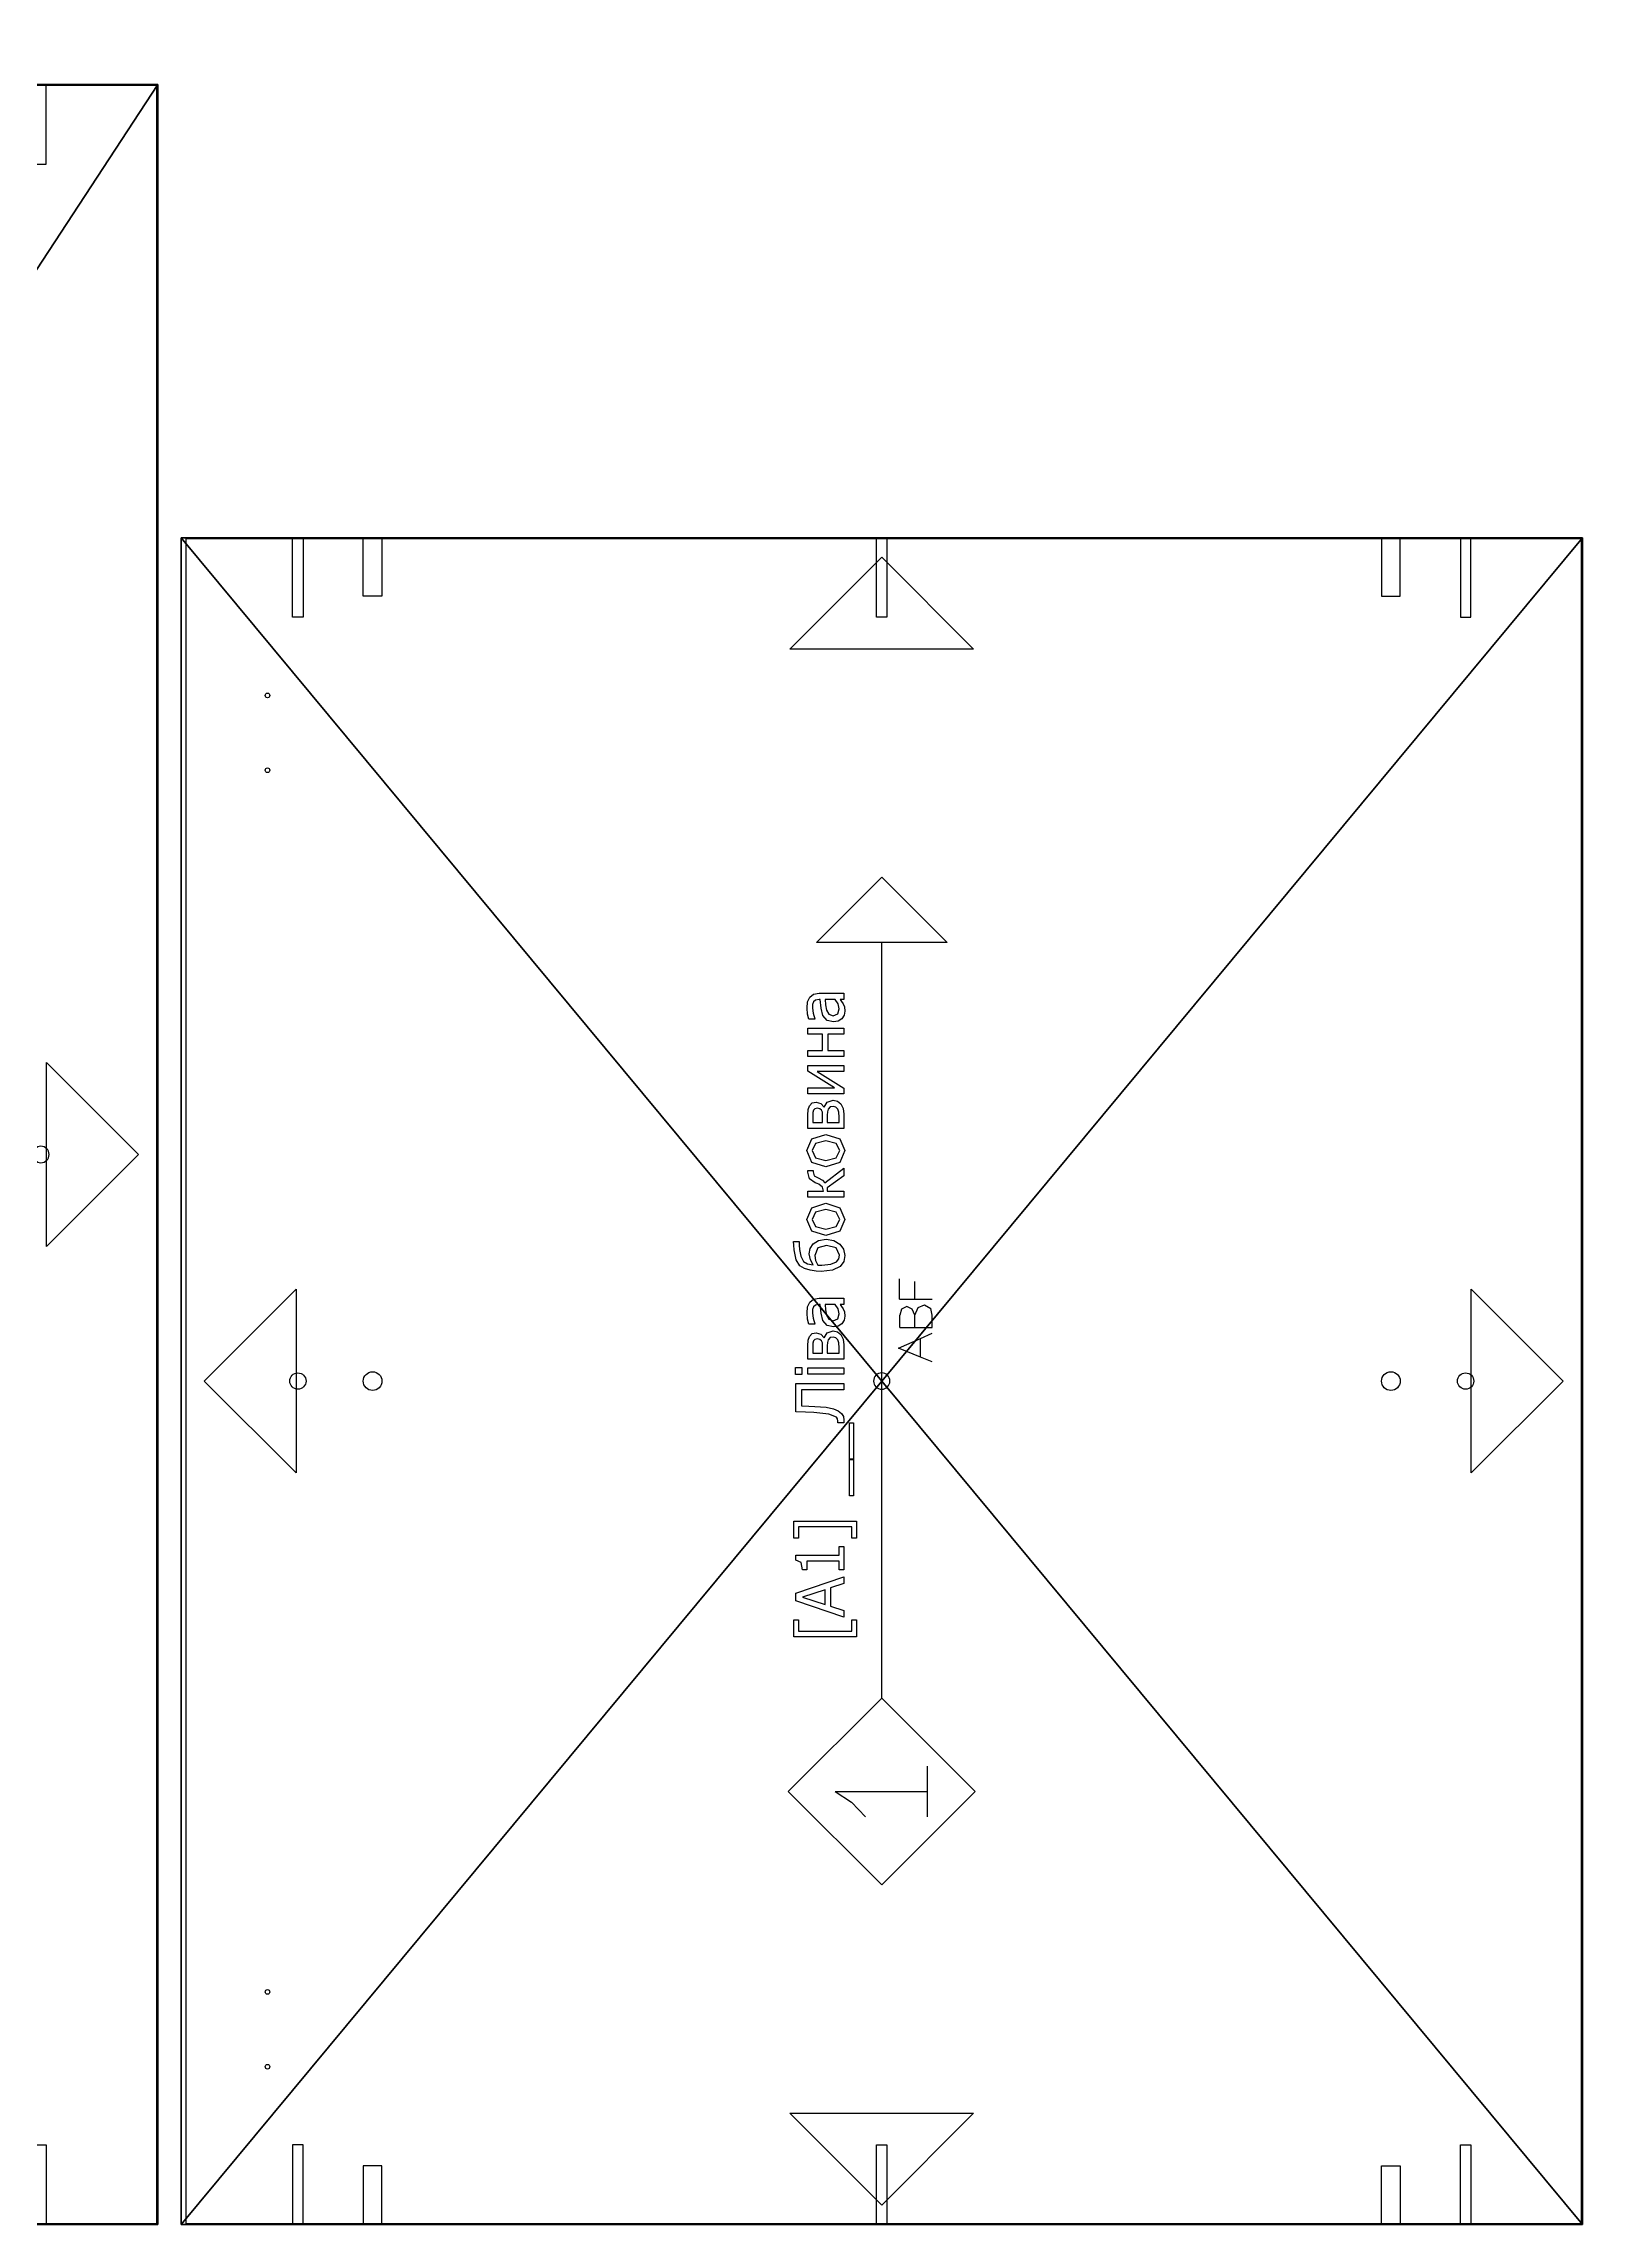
# Model space of a CAD drawing. Header units: millimetres. Extents: x -51759 to 2111, y -2740 to 2097.
# Drawn here: x -8719 to -8060, y 0 to 934 of the extents above; entities that cross this region are included whole.
import ezdxf

# ---------------------------------------------------------------- set-up
doc = ezdxf.new("R2010")
doc.units = ezdxf.units.MM
doc.header["$LTSCALE"] = 25.4
doc.layers.get('0').update_dxf_attribs({"true_color": 0xffffff})
for name, color, linetype, true_color in [('ABF_cuttingLines', 134, 'Continuous', 0x009987), ('ABF_edgeBanding', 252, 'Continuous', 0x777799), ('ABF_Label', 190, 'Continuous', 0x9900ff), ('D7-DEPTHF-$44817', 134, 'Continuous', 0x009987), ('D8-DEPTH12-$38878', 252, 'Continuous', 0x777799), ('DEPTH3.0-ARTICLE46331', 190, 'Continuous', 0x9900ff), ('DSIDE-4.5', 190, 'Continuous', 0x9900ff), ('DSIDE-8', 22, 'Continuous', 0xcc4400), ('Dside4.5', 134, 'Continuous', 0x009987)]:
    doc.layers.add(name, color=color, linetype=linetype, true_color=true_color)

# ---------------------------------------------------------------- blocks, each defined once
blk = doc.blocks.new('Group302#1')
at = {"layer": 'DSIDE-4.5', "color": 0, "extrusion": (0, 1, -4.99939e-16)}
blk.add_circle((0, -9), 2.25, dxfattribs=at)
at = {"layer": 'DSIDE-8', "color": 0, "extrusion": (0, 1, -4.99939e-16)}
blk.add_circle((-32, -9), 4, dxfattribs=at)
blk = doc.blocks.new('Group303#1')
at = {"layer": 'DSIDE-4.5', "color": 0}
blk.add_polyline3d([(2.25, 0, 0), (2.25, 34, 0), (-2.25, 34, 0), (-2.25, 0, 0), (2.25, 0, 0)], close=True, dxfattribs=at)
at = {"layer": 'DSIDE-8', "color": 0}
blk.add_polyline3d([(36, 0, 0), (36, 25, 0), (28, 25, 0), (28, 0, 0), (36, 0, 0)], close=True, dxfattribs=at)
blk = doc.blocks.new('Group306#1')
at = {"layer": 'DSIDE-4.5', "color": 0, "extrusion": (0, 1, -4.99939e-16)}
blk.add_circle((0, -9), 2.25, dxfattribs=at)
at = {"layer": 'DSIDE-8', "color": 0, "extrusion": (0, 1, -4.99939e-16)}
blk.add_circle((32, -9), 4, dxfattribs=at)
blk = doc.blocks.new('Group307#1')
at = {"layer": 'DSIDE-4.5', "color": 0}
blk.add_polyline3d([(-2.25, 0, 0), (-2.25, 34, 0), (2.25, 34, 0), (2.25, 0, 0), (-2.25, 0, 0)], close=True, dxfattribs=at)
at = {"layer": 'DSIDE-8', "color": 0}
blk.add_polyline3d([(-36, 0, 0), (-36, 25, 0), (-28, 25, 0), (-28, 0, 0), (-36, 0, 0)], close=True, dxfattribs=at)
blk = doc.blocks.new('Group310#1')
at = {"layer": 'DSIDE-4.5', "color": 0, "extrusion": (0, -1, 4.99939e-16)}
blk.add_circle((0, -9), 2.25, dxfattribs=at)
at = {"layer": 'DSIDE-8', "color": 0, "extrusion": (0, -1, 4.99939e-16)}
blk.add_circle((32, -9), 4, dxfattribs=at)
blk = doc.blocks.new('Group311#1')
at = {"layer": 'DSIDE-4.5', "color": 0}
blk.add_polyline3d([(2.25, 0, 0), (2.25, -34, 0), (-2.25, -34, 0), (-2.25, 0, 0), (2.25, 0, 0)], close=True, dxfattribs=at)
at = {"layer": 'DSIDE-8', "color": 0}
blk.add_polyline3d([(36, 0, 0), (36, -25, 0), (28, -25, 0), (28, 0, 0), (36, 0, 0)], close=True, dxfattribs=at)
blk = doc.blocks.new('Group314#1')
at = {"layer": 'DSIDE-4.5', "color": 0, "extrusion": (0, -1, 4.99939e-16)}
blk.add_circle((0, -9), 2.25, dxfattribs=at)
at = {"layer": 'DSIDE-8', "color": 0, "extrusion": (0, -1, 4.99939e-16)}
blk.add_circle((-32, -9), 4, dxfattribs=at)
blk = doc.blocks.new('Group315#1')
at = {"layer": 'DSIDE-4.5', "color": 0}
blk.add_polyline3d([(-2.25, 0, 0), (-2.25, -34, 0), (2.25, -34, 0), (2.25, 0, 0), (-2.25, 0, 0)], close=True, dxfattribs=at)
at = {"layer": 'DSIDE-8', "color": 0}
blk.add_polyline3d([(-36, 0, 0), (-36, -25, 0), (-28, -25, 0), (-28, 0, 0), (-36, 0, 0)], close=True, dxfattribs=at)
blk = doc.blocks.new('Group313#2')
at = {"layer": 'Dside4.5', "color": 0, "extrusion": (0, -1, 0)}
blk.add_circle((0, -9), 2.25, dxfattribs=at)
blk = doc.blocks.new('Group314#2')
at = {"layer": 'Dside4.5', "color": 0}
blk.add_polyline3d([(-2.25, 0, 0), (-2.25, 34, 0), (2.25, 34, 0), (2.25, 0, 0), (-2.25, 0, 0)], close=True, dxfattribs=at)
blk = doc.blocks.new('Group316#1')
at = {"layer": 'Dside4.5', "color": 0, "extrusion": (0, 1, 0)}
blk.add_circle((0, -9), 2.25, dxfattribs=at)
blk = doc.blocks.new('Group317#1')
at = {"layer": 'Dside4.5', "color": 0}
blk.add_polyline3d([(2.25, 0, 0), (2.25, -34, 0), (-2.25, -34, 0), (-2.25, 0, 0), (2.25, 0, 0)], close=True, dxfattribs=at)
blk = doc.blocks.new('Group337#1')
at = {"layer": 'D7-DEPTHF-$44817', "color": 0}
blk.add_circle((0, -9), 3.5, dxfattribs=at)
at = {"layer": 'D8-DEPTH12-$38878', "color": 0}
blk.add_circle((32, -9), 4, dxfattribs=at)
blk = doc.blocks.new('Group341#1')
at = {"layer": 'D7-DEPTHF-$44817', "color": 0}
blk.add_circle((0, -9), 3.5, dxfattribs=at)
at = {"layer": 'D8-DEPTH12-$38878', "color": 0}
blk.add_circle((-32, -9), 4, dxfattribs=at)
blk = doc.blocks.new('Group348#1')
at = {"layer": 'D7-DEPTHF-$44817', "color": 0, "extrusion": (0, -4.99939e-16, -1)}
blk.add_circle((0, -9, 18), 3.5, dxfattribs=at)
blk = doc.blocks.new('Group373#1')
at = {"layer": 'DEPTH3.0-ARTICLE46331', "color": 0}
for centre in [(37, 16), (37, -16)]:
    blk.add_circle(centre, 1, dxfattribs=at)
blk = doc.blocks.new('Group375#1')
at = {"layer": 'DEPTH3.0-ARTICLE46331', "color": 0}
for centre in [(37, 16), (37, -16)]:
    blk.add_circle(centre, 1, dxfattribs=at)
blk = doc.blocks.new('Group594#2')
at = {"layer": 'ABF_Label', "color": 0}
for p, q in [((-69.48, 6.86), (-69.48, 23.92)), ((-69.48, 23.92), (-64.92, 23.92)), ((-64.92, 23.92), (-64.92, 22.67)), ((-42.66, 22.67), (-42.66, 23.92)), ((-42.66, 23.92), (-38.1, 23.92)), ((-38.1, 23.92), (-38.1, 6.86)), ((32.99, 23.29), (35.65, 23.82)), ((35.65, 23.82), (36.91, 23.92)), ((36.91, 23.92), (37.93, 24)), ((37.93, 24), (37.93, 22.48)), ((-64.92, 22.67), (-67.94, 22.67)), ((-67.94, 22.67), (-67.94, 8.11)), ((-64.15, 10.29), (-59.76, 23.33)), ((-58.73, 21.56), (-60.74, 15.42)), ((-59.76, 23.33), (-57.62, 23.33)), ((-56.72, 15.42), (-58.73, 21.56)), ((-57.62, 23.33), (-53.22, 10.29)), ((-51.33, 21.55), (-49.35, 21.94)), ((-51.33, 20.36), (-51.33, 21.55)), ((-48.97, 20.36), (-51.33, 20.36)), ((-49.35, 21.94), (-48.64, 23.38)), ((-48.97, 11.62), (-48.97, 20.36)), ((-48.64, 23.38), (-47.28, 23.38)), ((-47.28, 23.38), (-47.28, 11.62)), ((-39.64, 22.67), (-42.66, 22.67)), ((-39.64, 8.11), (-39.64, 22.67)), ((-8.95, 14.43), (-8.56, 18.47)), ((-8.56, 18.47), (-8.47, 20.74)), ((-8.47, 20.74), (-8.4, 23.33)), ((-8.4, 23.33), (-0.63, 23.33)), ((-6.9, 18.17), (-7.12, 15.12)), ((-6.83, 19.86), (-6.9, 18.17)), ((-6.76, 21.79), (-6.83, 19.86)), ((-2.36, 21.79), (-6.76, 21.79)), ((-2.36, 10.29), (-2.36, 21.79)), ((-0.63, 23.33), (-0.63, 10.29)), ((1.81, 21.71), (1.81, 23.42)), ((1.81, 23.42), (3.68, 23.42)), ((3.68, 21.71), (1.81, 21.71)), ((1.92, 10.29), (1.92, 20.07)), ((1.92, 20.07), (3.57, 20.07)), ((3.57, 20.07), (3.57, 10.29)), ((3.68, 23.42), (3.68, 21.71)), ((5.99, 10.29), (5.99, 20.07)), ((5.99, 20.07), (9.58, 20.07)), ((9.18, 18.76), (7.62, 18.76)), ((7.62, 18.76), (7.62, 16.08)), ((10.27, 18.73), (9.18, 18.76)), ((9.58, 20.07), (11.15, 20.01)), ((10.97, 18.53), (10.27, 18.73)), ((11.35, 18.15), (10.97, 18.53)), ((11.15, 20.01), (12.14, 19.67)), ((11.46, 17.57), (11.35, 18.15)), ((12.14, 19.67), (12.91, 18.93)), ((13.15, 17.82), (12.77, 16.57)), ((12.91, 18.93), (13.15, 17.82)), ((15.51, 19.86), (16.81, 20.15)), ((15.51, 18.19), (15.51, 19.86)), ((15.6, 18.19), (15.51, 18.19)), ((17.14, 18.69), (15.6, 18.19)), ((16.81, 20.15), (18.49, 20.31)), ((18.49, 18.86), (17.14, 18.69)), ((18.49, 20.31), (20.19, 20.15)), ((19.42, 18.79), (18.49, 18.86)), ((20.19, 18.52), (19.42, 18.79)), ((20.19, 20.15), (21.44, 19.58)), ((20.68, 17.98), (20.19, 18.52)), ((20.86, 17.04), (20.68, 17.98)), ((21.44, 19.58), (22.23, 18.54)), ((22.23, 18.54), (22.5, 16.98)), ((29.81, 16.51), (29.87, 17.85)), ((29.87, 17.85), (30.12, 19.47)), ((30.12, 19.47), (30.59, 21.03)), ((30.59, 21.03), (31.37, 22.26)), ((31.37, 22.26), (32.99, 23.29)), ((32.81, 17.99), (31.55, 17.36)), ((31.89, 20.19), (31.58, 18.63)), ((31.58, 18.63), (32.97, 19.41)), ((32.47, 21.27), (31.89, 20.19)), ((33.93, 22.01), (32.47, 21.27)), ((34.18, 18.23), (32.81, 17.99)), ((32.97, 19.41), (34.57, 19.73)), ((35.77, 22.33), (33.93, 22.01)), ((36.18, 17.39), (34.18, 18.23)), ((34.57, 19.73), (36.08, 19.47)), ((36.96, 22.42), (35.77, 22.33)), ((36.08, 19.47), (37.35, 18.63)), ((37.93, 22.48), (36.96, 22.42)), ((37.35, 18.63), (38.24, 17.16)), ((39.58, 15.18), (40.79, 18.99)), ((40.79, 18.99), (43.96, 20.35)), ((41.98, 18), (41.28, 15.18)), ((43.96, 18.93), (41.98, 18)), ((43.96, 20.35), (47.13, 18.99)), ((45.93, 18), (43.96, 18.93)), ((46.63, 15.18), (45.93, 18)), ((47.13, 18.99), (48.33, 15.18)), ((50.02, 10.29), (50.02, 20.07)), ((50.02, 20.07), (51.66, 20.07)), ((51.66, 20.07), (51.66, 15.82)), ((53.73, 17.6), (53.92, 18.1)), ((53.92, 18.1), (54.99, 19.63)), ((54.99, 19.63), (56.77, 20.07)), ((55.8, 18.37), (55.22, 17.33)), ((56.84, 18.66), (55.8, 18.37)), ((56.77, 20.07), (57.22, 20.07)), ((57.22, 18.66), (56.84, 18.66)), ((57.22, 20.07), (57.22, 18.66)), ((58.26, 15.18), (59.46, 18.99)), ((59.46, 18.99), (62.64, 20.35)), ((60.65, 18), (59.96, 15.18)), ((62.64, 18.93), (60.65, 18)), ((62.64, 20.35), (65.81, 18.99)), ((64.61, 18), (62.64, 18.93)), ((65.3, 15.18), (64.61, 18)), ((65.81, 18.99), (67, 15.18)), ((68.69, 10.29), (68.69, 20.07)), ((68.69, 20.07), (72.28, 20.07)), ((71.89, 18.76), (70.32, 18.76)), ((70.32, 18.76), (70.32, 16.08)), ((72.97, 18.73), (71.89, 18.76)), ((72.28, 20.07), (73.86, 20.01)), ((73.67, 18.53), (72.97, 18.73)), ((74.05, 18.15), (73.67, 18.53)), ((73.86, 20.01), (74.85, 19.67)), ((74.16, 17.57), (74.05, 18.15)), ((74.85, 19.67), (75.61, 18.93)), ((75.85, 17.82), (75.47, 16.57)), ((75.61, 18.93), (75.85, 17.82)), ((78.1, 10.29), (78.1, 20.07)), ((78.1, 20.07), (79.73, 20.07)), ((79.73, 20.07), (79.73, 12.89)), ((79.73, 12.89), (84.28, 20.07)), ((84.28, 20.07), (85.82, 20.07)), ((85.82, 20.07), (85.82, 10.29)), ((88.2, 10.29), (88.2, 20.07)), ((88.2, 20.07), (89.85, 20.07)), ((89.85, 20.07), (89.85, 16.12)), ((94.28, 16.12), (94.28, 20.07)), ((94.28, 20.07), (95.93, 20.07)), ((95.93, 20.07), (95.93, 10.29)), ((98.42, 19.86), (99.72, 20.15)), ((98.42, 18.19), (98.42, 19.86)), ((98.51, 18.19), (98.42, 18.19)), ((100.05, 18.69), (98.51, 18.19)), ((99.72, 20.15), (101.4, 20.31)), ((101.39, 18.86), (100.05, 18.69)), ((102.33, 18.79), (101.39, 18.86)), ((101.4, 20.31), (103.1, 20.15)), ((103.1, 18.52), (102.33, 18.79)), ((103.1, 20.15), (104.35, 19.58)), ((103.59, 17.98), (103.1, 18.52)), ((103.77, 17.04), (103.59, 17.98)), ((104.35, 19.58), (105.14, 18.54)), ((105.14, 18.54), (105.41, 16.98)), ((-111.58, 12.66), (-114.5, 8.26)), ((-111.58, 12.66), (-111.58, -12.45)), ((-61.22, 13.93), (-62.4, 10.29)), ((-56.23, 13.93), (-61.22, 13.93)), ((-60.74, 15.42), (-56.72, 15.42)), ((-55.05, 10.29), (-56.23, 13.93)), ((-11.33, 10.29), (-11.33, 11.97)), ((-11.33, 11.97), (-11.21, 11.97)), ((-11.21, 11.97), (-11.06, 11.96)), ((-11.06, 11.96), (-10.87, 11.95)), ((-10.87, 11.95), (-10.29, 12.04)), ((-10.29, 12.04), (-9.82, 12.34)), ((-9.82, 12.34), (-8.95, 14.43)), ((-7.52, 13.09), (-8.08, 11.81)), ((-7.12, 15.12), (-7.52, 13.09)), ((7.62, 16.08), (9.51, 16.08)), ((9.55, 14.8), (7.62, 14.8)), ((7.62, 14.8), (7.62, 11.61)), ((9.51, 16.08), (10.37, 16.14)), ((10.52, 14.77), (9.55, 14.8)), ((10.37, 16.14), (10.93, 16.38)), ((10.42, 11.68), (11.26, 11.96)), ((11.18, 14.58), (10.52, 14.77)), ((10.93, 16.38), (11.34, 16.85)), ((11.82, 14.04), (11.18, 14.58)), ((11.26, 11.96), (11.79, 12.48)), ((11.34, 16.85), (11.46, 17.57)), ((12.77, 16.57), (11.74, 15.7)), ((11.74, 15.7), (11.78, 15.64)), ((11.78, 15.64), (13.12, 14.83)), ((11.79, 12.48), (11.96, 13.24)), ((11.96, 13.24), (11.82, 14.04)), ((13.39, 11.99), (12.64, 11.08)), ((13.12, 14.83), (13.66, 13.25)), ((13.66, 13.25), (13.39, 11.99)), ((14.71, 13.13), (15.14, 14.86)), ((14.95, 11.88), (14.71, 13.13)), ((15.58, 10.89), (14.95, 11.88)), ((15.14, 14.86), (16.5, 15.99)), ((16.84, 14.39), (16.41, 13.23)), ((16.41, 13.23), (16.88, 11.96)), ((16.5, 15.99), (18.44, 16.51)), ((17.92, 15.01), (16.84, 14.39)), ((16.88, 11.96), (18.27, 11.54)), ((19.37, 15.27), (17.92, 15.01)), ((18.27, 11.54), (19.68, 11.87)), ((18.44, 16.51), (20.86, 16.73)), ((20.86, 15.42), (19.37, 15.27)), ((19.68, 11.87), (20.86, 12.7)), ((20.86, 16.73), (20.86, 17.04)), ((20.86, 12.7), (20.86, 15.42)), ((22.5, 16.98), (22.5, 10.29)), ((30.15, 13.41), (29.81, 16.51)), ((31.16, 11.32), (30.15, 13.41)), ((31.52, 16.84), (31.5, 16.29)), ((31.5, 16.29), (31.75, 13.81)), ((31.55, 17.36), (31.52, 16.84)), ((31.75, 13.81), (32.43, 12.31)), ((32.43, 12.31), (33.26, 11.64)), ((34.22, 11.45), (36.18, 12.4)), ((36.88, 15), (36.18, 17.39)), ((36.18, 12.4), (36.88, 15)), ((38.19, 13.01), (37.22, 11.39)), ((38.55, 15.1), (38.19, 13.01)), ((38.24, 17.16), (38.55, 15.1)), ((40.75, 11.41), (39.58, 15.18)), ((41.28, 15.18), (41.98, 12.39)), ((41.98, 12.39), (43.96, 11.44)), ((43.96, 11.44), (45.93, 12.37)), ((45.93, 12.37), (46.63, 15.18)), ((48.33, 15.18), (47.13, 11.36)), ((51.66, 15.82), (52.75, 16.09)), ((52.49, 14.8), (51.66, 14.8)), ((51.66, 14.8), (51.66, 10.29)), ((55.84, 10.29), (52.49, 14.8)), ((52.75, 16.09), (53.52, 17.09)), ((53.52, 17.09), (53.73, 17.6)), ((54.64, 16.15), (53.9, 15.49)), ((53.9, 15.49), (57.89, 10.29)), ((55.22, 17.33), (54.64, 16.15)), ((59.43, 11.41), (58.26, 15.18)), ((59.96, 15.18), (60.65, 12.39)), ((60.65, 12.39), (62.64, 11.44)), ((62.64, 11.44), (64.6, 12.37)), ((64.6, 12.37), (65.3, 15.18)), ((67, 15.18), (65.81, 11.36)), ((70.32, 16.08), (72.21, 16.08)), ((72.25, 14.8), (70.32, 14.8)), ((70.32, 14.8), (70.32, 11.61)), ((72.21, 16.08), (73.07, 16.14)), ((73.23, 14.77), (72.25, 14.8)), ((73.07, 16.14), (73.63, 16.38)), ((73.12, 11.68), (73.96, 11.96)), ((73.88, 14.58), (73.23, 14.77)), ((73.63, 16.38), (74.04, 16.85)), ((74.52, 14.04), (73.88, 14.58)), ((73.96, 11.96), (74.5, 12.48)), ((74.04, 16.85), (74.16, 17.57)), ((75.47, 16.57), (74.44, 15.7)), ((74.44, 15.7), (74.49, 15.64)), ((74.49, 15.64), (75.82, 14.83)), ((74.5, 12.48), (74.66, 13.24)), ((74.66, 13.24), (74.52, 14.04)), ((76.09, 11.99), (75.35, 11.08)), ((75.82, 14.83), (76.36, 13.25)), ((76.36, 13.25), (76.09, 11.99)), ((84.19, 17.59), (79.59, 10.29)), ((84.19, 10.29), (84.19, 17.59)), ((89.85, 16.12), (94.28, 16.12)), ((94.28, 14.7), (89.85, 14.7)), ((89.85, 14.7), (89.85, 10.29)), ((94.28, 10.29), (94.28, 14.7)), ((97.62, 13.13), (98.05, 14.86)), ((97.86, 11.88), (97.62, 13.13)), ((98.49, 10.89), (97.86, 11.88)), ((98.05, 14.86), (99.41, 15.99)), ((99.75, 14.39), (99.32, 13.23)), ((99.32, 13.23), (99.79, 11.96)), ((99.41, 15.99), (101.35, 16.51)), ((100.83, 15.01), (99.75, 14.39)), ((99.79, 11.96), (101.18, 11.54)), ((102.28, 15.27), (100.83, 15.01)), ((101.18, 11.54), (102.59, 11.87)), ((101.35, 16.51), (103.77, 16.73)), ((103.77, 15.42), (102.28, 15.27)), ((102.59, 11.87), (103.77, 12.7)), ((103.77, 16.73), (103.77, 17.04)), ((103.77, 12.7), (103.77, 15.42)), ((105.41, 16.98), (105.41, 10.29)), ((-114.5, 8.26), (-118.48, 4.4)), ((-64.92, 6.86), (-69.48, 6.86)), ((-67.94, 8.11), (-64.92, 8.11)), ((-64.92, 8.11), (-64.92, 6.86)), ((-62.4, 10.29), (-64.15, 10.29)), ((-53.22, 10.29), (-55.05, 10.29)), ((-51.33, 10.29), (-51.33, 11.62)), ((-51.33, 11.62), (-48.97, 11.62)), ((-44.97, 10.29), (-51.33, 10.29)), ((-47.28, 11.62), (-44.97, 11.62)), ((-44.97, 11.62), (-44.97, 10.29)), ((-42.66, 6.86), (-42.66, 8.11)), ((-42.66, 8.11), (-39.64, 8.11)), ((-38.1, 6.86), (-42.66, 6.86)), ((-31.19, 7.66), (-31.19, 8.8)), ((-31.19, 8.8), (-21.39, 8.8)), ((-21.39, 7.66), (-31.19, 7.66)), ((-21.39, 8.8), (-21.11, 8.8)), ((-21.39, 7.66), (-21.39, 8.8)), ((-21.39, 8.8), (-11.32, 8.8)), ((-21.11, 7.66), (-21.39, 7.66)), ((-11.32, 7.66), (-21.39, 7.66)), ((-21.11, 8.8), (-21.11, 7.66)), ((-11.04, 10.28), (-11.33, 10.29)), ((-11.32, 8.8), (-11.32, 7.66)), ((-10.66, 10.27), (-11.04, 10.28)), ((-9.62, 10.44), (-10.66, 10.27)), ((-8.77, 10.98), (-9.62, 10.44)), ((-8.08, 11.81), (-8.77, 10.98)), ((-0.63, 10.29), (-2.36, 10.29)), ((3.57, 10.29), (1.92, 10.29)), ((9.83, 10.29), (5.99, 10.29)), ((7.62, 11.61), (9.04, 11.61)), ((9.04, 11.61), (10.42, 11.68)), ((11.39, 10.45), (9.83, 10.29)), ((12.64, 11.08), (11.39, 10.45)), ((16.53, 10.25), (15.58, 10.89)), ((17.68, 10.02), (16.53, 10.25)), ((18.82, 10.14), (17.68, 10.02)), ((19.67, 10.49), (18.82, 10.14)), ((20.32, 10.92), (19.67, 10.49)), ((20.86, 11.33), (20.32, 10.92)), ((20.86, 10.29), (20.86, 11.33)), ((22.5, 10.29), (20.86, 10.29)), ((32.47, 10.34), (31.16, 11.32)), ((34.15, 10.02), (32.47, 10.34)), ((33.26, 11.64), (34.22, 11.45)), ((35.82, 10.37), (34.15, 10.02)), ((37.22, 11.39), (35.82, 10.37)), ((43.96, 10.02), (40.75, 11.41)), ((47.13, 11.36), (43.96, 10.02)), ((51.66, 10.29), (50.02, 10.29)), ((57.89, 10.29), (55.84, 10.29)), ((62.64, 10.02), (59.43, 11.41)), ((65.81, 11.36), (62.64, 10.02)), ((72.53, 10.29), (68.69, 10.29)), ((70.32, 11.61), (71.75, 11.61)), ((71.75, 11.61), (73.12, 11.68)), ((74.1, 10.45), (72.53, 10.29)), ((75.35, 11.08), (74.1, 10.45)), ((79.59, 10.29), (78.1, 10.29)), ((85.82, 10.29), (84.19, 10.29)), ((89.85, 10.29), (88.2, 10.29)), ((95.93, 10.29), (94.28, 10.29)), ((99.44, 10.25), (98.49, 10.89)), ((100.59, 10.02), (99.44, 10.25)), ((101.73, 10.14), (100.59, 10.02)), ((102.58, 10.49), (101.73, 10.14)), ((103.23, 10.92), (102.58, 10.49)), ((103.77, 11.33), (103.23, 10.92)), ((103.77, 10.29), (103.77, 11.33)), ((105.41, 10.29), (103.77, 10.29)), ((-86.17, 0), (119.19, 0)), ((6.49, -10.57), (8.95, -4.58)), ((8.95, -4.58), (11.61, -10.57)), ((14.53, -4.88), (17.96, -4.88)), ((14.53, -4.88), (14.53, -8.98)), ((19.51, -5.38), (17.96, -4.88)), ((20.29, -6.84), (19.51, -5.38)), ((22.27, -4.79), (22.27, -8.97)), ((22.27, -4.79), (27.81, -4.79)), ((5.21, -13.72), (6.49, -10.57)), ((6.49, -10.57), (11.61, -10.57)), ((11.61, -10.57), (13.01, -13.72)), ((14.53, -8.98), (14.53, -13.72)), ((14.53, -8.98), (17.96, -8.98)), ((17.96, -8.98), (19.55, -8.25)), ((17.96, -8.98), (20.04, -9.9)), ((19.55, -8.25), (20.29, -6.84)), ((20.74, -11.59), (19.76, -13.36)), ((20.04, -9.9), (20.74, -11.59)), ((22.27, -8.97), (27.09, -8.97)), ((22.27, -8.97), (22.27, -13.72)), ((-118.48, -12.45), (-111.58, -12.45)), ((-111.58, -12.45), (-104.67, -12.45)), ((14.53, -13.72), (17.96, -13.72)), ((17.96, -13.72), (19.76, -13.36))]:
    blk.add_line(p, q, dxfattribs=at)
for points in [[(-86.17, 0, 0), (-111.57, -25.4, 0), (-136.97, 0, 0), (-111.57, 25.4, 0), (-86.17, 0, 0)], [(119.19, 17.78, 0), (136.97, 0, 0), (119.19, -17.78, 0), (119.19, 17.78, 0)]]:
    blk.add_polyline3d(points, close=True, dxfattribs=at)
blk = doc.blocks.new('Group699#1')
at = {"layer": 'ABF_cuttingLines', "color": 0}
blk.add_polyline3d([(635.6, 2115.4, 0), (635.6, 2836.6, 0), (38, 2836.6, 0), (38, 2115.4, 0), (635.6, 2115.4, 0)], close=True, dxfattribs=at)
blk = doc.blocks.new('Group700#1')
at = {"layer": 'ABF_edgeBanding', "color": 0}
for points in [[(336, 2828.73, 0), (375.34, 2789.39, 0), (296.66, 2789.39, 0), (336, 2828.73, 0)], [(45.87, 2476, 0), (85.21, 2515.34, 0), (85.21, 2436.66, 0), (45.87, 2476, 0)], [(627.73, 2476, 0), (588.39, 2436.66, 0), (588.39, 2515.34, 0), (627.73, 2476, 0)], [(336, 2123.27, 0), (296.66, 2162.61, 0), (375.34, 2162.61, 0), (336, 2123.27, 0)]]:
    blk.add_polyline3d(points, close=True, dxfattribs=at)
blk = doc.blocks.new('_____#34')
at = {"color": 0}
for p, q in [((36, 2837), (36, 2115)), ((636, 2837), (36, 2837)), ((636, 2837, 18), (36, 2837, 18)), ((36, 2837, 18), (36, 2115, 18)), ((636, 2837), (36, 2837)), ((36, 2837), (36, 2837, 18)), ((636, 2837, 18), (36, 2837, 18)), ((36, 2837), (36, 2115)), ((36, 2837, 18), (36, 2115, 18)), ((36, 2837), (36, 2837, 18)), ((636, 2115), (636, 2837)), ((636, 2115, 18), (636, 2837, 18)), ((636, 2115), (636, 2837)), ((636, 2837), (636, 2837, 18)), ((636, 2115, 18), (636, 2837, 18)), ((636, 2837), (636, 2837, 18)), ((36, 2115), (636, 2115)), ((36, 2115, 18), (636, 2115, 18)), ((36, 2115), (636, 2115)), ((36, 2115, 18), (636, 2115, 18)), ((36, 2115), (36, 2115, 18)), ((36, 2115), (36, 2115, 18)), ((636, 2115), (636, 2115, 18)), ((636, 2115), (636, 2115, 18))]:
    blk.add_line(p, q, dxfattribs=at)
for name, p in [('Group310#1', (86, 2837, 18)), ('Group311#1', (86, 2837, 18)), ('Group314#1', (586, 2837, 18)), ('Group315#1', (586, 2837, 18)), ('Group316#1', (336, 2837, 18)), ('Group317#1', (336, 2837, 18)), ('Group375#1', (36, 2753.5, 18)), ('Group337#1', (86, 2485, 18)), ('Group341#1', (586, 2485, 18)), ('Group348#1', (336, 2485, 18)), ('Group373#1', (36, 2198.5, 18)), ('Group303#1', (86, 2115, 18)), ('Group307#1', (586, 2115, 18)), ('Group314#2', (336, 2115, 18)), ('Group302#1', (86, 2115, 18)), ('Group306#1', (586, 2115, 18)), ('Group313#2', (336, 2115, 18))]:
    blk.add_blockref(name, p, dxfattribs=at)
at = {"layer": 'ABF_cuttingLines', "color": 0}
blk.add_blockref('Group699#1', (0, 0, 18), dxfattribs=at)
at = {"layer": 'ABF_edgeBanding', "color": 0}
blk.add_blockref('Group700#1', (0, 0, 18), dxfattribs=at)
at = {"layer": 'ABF_Label', "color": 0, "xscale": 1.574803149606299, "yscale": 1.574803149606299, "rotation": 90}
blk.add_blockref('Group594#2', (336, 2476, 18), dxfattribs=at)
at = {"color": 0}
mesh = blk.add_polyface(dxfattribs=at)
corners = [(636, 2837), (36, 2115), (36, 2837), (636, 2115)]
mesh.append_faces([[corners[k] for k in face] for face in [(0, 1, 2), (1, 0, 3)]], dxfattribs={"vtx0": -1, "color": 0})
at = {"color": 7, "true_color": 0xffffff}
mesh = blk.add_polyface(dxfattribs=at)
corners = [(636, 2115, 18), (36, 2837, 18), (36, 2115, 18), (636, 2837, 18)]
mesh.append_faces([[corners[k] for k in face] for face in [(0, 1, 2), (1, 0, 3)]], dxfattribs={"vtx0": -1, "color": 7})
at = {"color": 0}
mesh = blk.add_polyface(dxfattribs=at)
corners = [(36, 2837, 18), (636, 2837), (36, 2837), (636, 2837, 18)]
mesh.append_faces([[corners[k] for k in face] for face in [(0, 1, 2), (1, 0, 3)]], dxfattribs={"vtx0": -1, "color": 0})
mesh = blk.add_polyface(dxfattribs=at)
corners = [(36, 2837, 18), (36, 2115), (36, 2115, 18), (36, 2837)]
mesh.append_faces([[corners[k] for k in face] for face in [(0, 1, 2), (1, 0, 3)]], dxfattribs={"vtx0": -1, "color": 0})
mesh = blk.add_polyface(dxfattribs=at)
corners = [(636, 2837), (636, 2115, 18), (636, 2115), (636, 2837, 18)]
mesh.append_faces([[corners[k] for k in face] for face in [(0, 1, 2), (1, 0, 3)]], dxfattribs={"vtx0": -1, "color": 0})
mesh = blk.add_polyface(dxfattribs=at)
corners = [(636, 2115, 18), (36, 2115), (636, 2115), (36, 2115, 18)]
mesh.append_faces([[corners[k] for k in face] for face in [(0, 1, 2), (1, 0, 3)]], dxfattribs={"vtx0": -1, "color": 0})
blk = doc.blocks.new('Group531#1')
at = {"layer": 'D7-DEPTHF-$44817', "color": 0, "extrusion": (0, 0, -1)}
blk.add_circle((-9, 0), 3.5, dxfattribs=at)
at = {"layer": 'D8-DEPTH12-$38878', "color": 0, "extrusion": (0, 0, -1)}
blk.add_circle((-9, 32), 4, dxfattribs=at)
blk = doc.blocks.new('Group568#1')
at = {"layer": 'DSIDE-4.5', "color": 0, "extrusion": (-1, 0, -3.49763e-16)}
blk.add_circle((0, -9), 2.25, dxfattribs=at)
at = {"layer": 'DSIDE-8', "color": 0, "extrusion": (-1, 0, -3.49763e-16)}
blk.add_circle((-32, -9), 4, dxfattribs=at)
blk = doc.blocks.new('Group569#1')
at = {"layer": 'DSIDE-4.5', "color": 0}
blk.add_polyline3d([(0, 2.25, 0), (-34, 2.25, 0), (-34, -2.25, 0), (0, -2.25, 0), (0, 2.25, 0)], close=True, dxfattribs=at)
at = {"layer": 'DSIDE-8', "color": 0}
blk.add_polyline3d([(0, 36, 0), (-25, 36, 0), (-25, 28, 0), (0, 28, 0), (0, 36, 0)], close=True, dxfattribs=at)
blk = doc.blocks.new('Group576#1')
at = {"layer": 'DSIDE-4.5', "color": 0, "extrusion": (1, 0, 3.49763e-16)}
blk.add_circle((0, -9), 2.25, dxfattribs=at)
at = {"layer": 'DSIDE-8', "color": 0, "extrusion": (1, 0, 3.49763e-16)}
blk.add_circle((32, -9), 4, dxfattribs=at)
blk = doc.blocks.new('Group577#1')
at = {"layer": 'DSIDE-4.5', "color": 0}
blk.add_polyline3d([(0, 2.25, 0), (34, 2.25, 0), (34, -2.25, 0), (0, -2.25, 0), (0, 2.25, 0)], close=True, dxfattribs=at)
at = {"layer": 'DSIDE-8', "color": 0}
blk.add_polyline3d([(0, 36, 0), (25, 36, 0), (25, 28, 0), (0, 28, 0), (0, 36, 0)], close=True, dxfattribs=at)
blk = doc.blocks.new('Group701#1')
at = {"layer": 'ABF_cuttingLines', "color": 0}
blk.add_polyline3d([(617.6, -16.9, 0), (20, -16.9, 0), (20, -932.1, 0), (617.6, -932.1, 0), (617.6, -16.9, 0)], close=True, dxfattribs=at)
blk = doc.blocks.new('Group702#1')
at = {"layer": 'ABF_edgeBanding', "color": 0}
for points in [[(318, -24.77, 0), (357.34, -64.11, 0), (278.66, -64.11, 0), (318, -24.77, 0)], [(27.87, -474.5, 0), (67.21, -435.16, 0), (67.21, -513.84, 0), (27.87, -474.5, 0)], [(609.73, -474.5, 0), (570.39, -513.84, 0), (570.39, -435.16, 0), (609.73, -474.5, 0)], [(318, -924.23, 0), (278.66, -884.89, 0), (357.34, -884.89, 0), (318, -924.23, 0)]]:
    blk.add_polyline3d(points, close=True, dxfattribs=at)
blk = doc.blocks.new('_____#5')
at = {"color": 0}
for p, q in [((618, -16.5), (18, -16.5)), ((618, -16.5, 18), (18, -16.5, 18)), ((618, -16.5), (18, -16.5)), ((618, -16.5, 18), (18, -16.5, 18)), ((618, -932.5), (618, -16.5)), ((618, -932.5, 18), (618, -16.5, 18)), ((618, -932.5), (618, -16.5)), ((618, -16.5), (618, -16.5, 18)), ((618, -932.5, 18), (618, -16.5, 18)), ((618, -16.5), (618, -16.5, 18)), ((18, -932.5), (618, -932.5)), ((18, -932.5, 18), (618, -932.5, 18)), ((18, -932.5), (618, -932.5)), ((18, -932.5, 18), (618, -932.5, 18)), ((618, -932.5), (618, -932.5, 18)), ((618, -932.5), (618, -932.5, 18))]:
    blk.add_line(p, q, dxfattribs=at)
ref = blk.add_blockref('Group531#1', (568, -483.5), dxfattribs=dict(at, rotation=90.00000000000001))
ref.add_attrib('Skp_GroupInstanceName', '_ABF_minifixPlasticBase', (0, 0), dxfattribs={"height": 1})
ref = blk.add_blockref('Group568#1', (568, -16.5, 18), dxfattribs=dict(at, rotation=90.00000000000001))
ref.add_attrib('Skp_GroupInstanceName', '_ABF_sideDrill', (0, 0), dxfattribs={"height": 1})
ref = blk.add_blockref('Group569#1', (568, -16.5, 18), dxfattribs=dict(at, rotation=90.00000000000001))
ref.add_attrib('Skp_GroupInstanceName', '_ABF_sideDrillDepth', (0, 0), dxfattribs={"height": 1})
ref = blk.add_blockref('Group576#1', (568, -932.5, 18), dxfattribs=dict(at, rotation=90.00000000000001))
ref.add_attrib('Skp_GroupInstanceName', '_ABF_sideDrill', (0, 0), dxfattribs={"height": 1})
ref = blk.add_blockref('Group577#1', (568, -932.5, 18), dxfattribs=dict(at, rotation=90.00000000000001))
ref.add_attrib('Skp_GroupInstanceName', '_ABF_sideDrillDepth', (0, 0), dxfattribs={"height": 1})
at = {"layer": 'ABF_cuttingLines', "color": 0}
ref = blk.add_blockref('Group701#1', (0, 0, 18), dxfattribs=at)
ref.add_attrib('Skp_GroupInstanceName', '_ABF_cuttingLines', (0, 0), dxfattribs={"layer": '0', "height": 1})
at = {"layer": 'ABF_edgeBanding', "color": 0}
ref = blk.add_blockref('Group702#1', (0, 0, 18), dxfattribs=at)
ref.add_attrib('Skp_GroupInstanceName', '_ABF_edgeBanding', (0, 0), dxfattribs={"layer": '0', "height": 1})
at = {"color": 0}
mesh = blk.add_polyface(dxfattribs=at)
corners = [(618, -16.5), (18, -932.5), (18, -16.5), (618, -932.5)]
mesh.append_faces([[corners[k] for k in face] for face in [(0, 1, 2), (1, 0, 3)]], dxfattribs={"vtx0": -1, "color": 0})
at = {"color": 7, "true_color": 0xffffff}
mesh = blk.add_polyface(dxfattribs=at)
corners = [(18, -932.5, 18), (618, -16.5, 18), (18, -16.5, 18), (618, -932.5, 18)]
mesh.append_faces([[corners[k] for k in face] for face in [(0, 1, 2), (1, 0, 3)]], dxfattribs={"vtx0": -1, "color": 7})
at = {"color": 0}
mesh = blk.add_polyface(dxfattribs=at)
corners = [(18, -16.5, 18), (618, -16.5), (18, -16.5), (618, -16.5, 18)]
mesh.append_faces([[corners[k] for k in face] for face in [(0, 1, 2), (1, 0, 3)]], dxfattribs={"vtx0": -1, "color": 0})
mesh = blk.add_polyface(dxfattribs=at)
corners = [(618, -16.5), (618, -932.5, 18), (618, -932.5), (618, -16.5, 18)]
mesh.append_faces([[corners[k] for k in face] for face in [(0, 1, 2), (1, 0, 3)]], dxfattribs={"vtx0": -1, "color": 0})
mesh = blk.add_polyface(dxfattribs=at)
corners = [(618, -932.5, 18), (18, -932.5), (618, -932.5), (18, -932.5, 18)]
mesh.append_faces([[corners[k] for k in face] for face in [(0, 1, 2), (1, 0, 3)]], dxfattribs={"vtx0": -1, "color": 0})
blk = doc.blocks.new('_48501___EGGER_W_1000_ST9___2800207018__THICKNESS_18')
at = {"color": 0}
for name, p in [('_____#5', (-9288, 932.5)), ('_____#34', (-8696, -2115))]:
    blk.add_blockref(name, p, dxfattribs=at)

msp = doc.modelspace()

# ---------------------------------------------------------------- block references
at = {"color": 0}
msp.add_blockref('_48501___EGGER_W_1000_ST9___2800207018__THICKNESS_18', (0, 0), dxfattribs=at)

doc.saveas('drawing.dxf')
